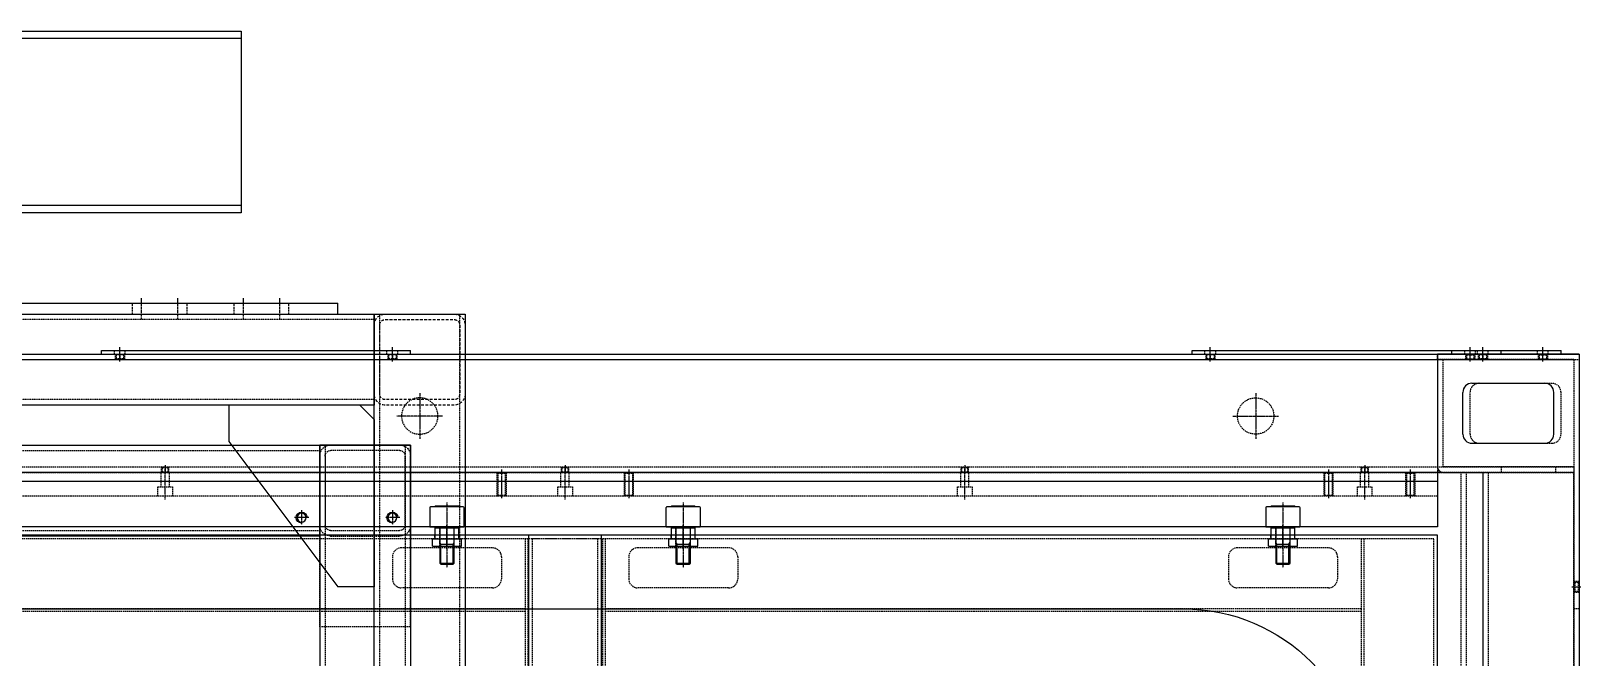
# Model space of a CAD drawing. Header units: millimetres. Extents: x -18234 to 26733, y 279 to 18488.
# Drawn here: x 6681 to 7534, y 6603 to 6947 of the extents above; entities that cross this region are included whole.
import ezdxf

# ---------------------------------------------------------------- set-up
doc = ezdxf.new("R2010")
doc.units = ezdxf.units.MM
for name, pattern in [('CENTER', [2, 1.25, -0.25, 0.25, -0.25]), ('HIDDEN', [0.375, 0.25, -0.125]), ('HIDDEN1', [1.5, 1, -0.5]), ('HIDDEN2', [4.7625, 3.175, -1.5875])]:
    doc.linetypes.add(name, pattern=pattern)
for name, color, linetype in [('CL', 1, 'CENTER'), ('FL', 3, 'Continuous'), ('HL', 2, 'HIDDEN')]:
    doc.layers.add(name, color=color, linetype=linetype)

# ---------------------------------------------------------------- blocks, each defined once
blk = doc.blocks.new('uyiwer')
at = {"layer": 'HL', "ltscale": 3}
for p, q in [((301281.04, 32211.52), (301331.04, 32211.52)), ((301281.04, 32111.52), (301281.04, 32211.52)), ((301331.04, 32111.52), (301331.04, 32211.52)), ((301281.04, 32111.52), (301331.04, 32111.52))]:
    blk.add_line(p, q, dxfattribs=at)
blk = doc.blocks.new('trtru')
at = {"layer": 'HL', "ltscale": 3}
for p, q in [((311526.58, 875.21), (311526.58, 913.21)), ((311529.58, 875.21), (311529.58, 913.21)), ((311532.58, 919.21), (311570.58, 919.21)), ((311532.58, 916.21), (311570.58, 916.21)), ((311573.58, 913.21), (311573.58, 875.21)), ((311576.58, 913.21), (311576.58, 875.21)), ((311570.58, 872.21), (311532.58, 872.21)), ((311570.58, 869.21), (311532.58, 869.21))]:
    blk.add_line(p, q, dxfattribs=at)
for centre, radius, start, end in [((311532.58, 913.21), 6, 90, 180), ((311532.58, 913.21), 3, 90, 180), ((311570.58, 913.21), 6, 0, 90), ((311570.58, 913.21), 3, 0, 90), ((311532.58, 875.21), 6, 180, 270), ((311532.58, 875.21), 3, 180, 270), ((311570.58, 875.21), 6, 270, 0), ((311570.58, 875.21), 3, 270, 0)]:
    blk.add_arc(centre, radius, start, end, dxfattribs=at)
blk = doc.blocks.new('iery')
at = {"ltscale": 0.5}
for p, q in [((107624.6, -15072.98), (106934.6, -15072.98)), ((106934.6, -15122.98), (106934.6, -15072.98)), ((107624.6, -15122.98), (107624.6, -15072.98)), ((106934.6, -15122.98), (107624.6, -15122.98))]:
    blk.add_line(p, q, dxfattribs=at)
at = {"layer": 'HL', "ltscale": 3}
for p, q in [((107624.6, -15075.98), (106934.6, -15075.98)), ((107624.6, -15119.98), (106934.6, -15119.98))]:
    blk.add_line(p, q, dxfattribs=at)
blk = doc.blocks.new('6w4tw')
at = {"ltscale": 0.5}
for p, q in [((107959.85, -12918.09), (108009.85, -12918.09)), ((107959.85, -12918.09), (107959.85, -14174.09)), ((108009.85, -12918.09), (108009.85, -14174.09))]:
    blk.add_line(p, q, dxfattribs=at)
at = {"layer": 'HL', "ltscale": 3}
for p, q in [((107962.85, -12918.09), (107962.85, -14174.09)), ((108006.85, -12918.09), (108006.85, -14174.09))]:
    blk.add_line(p, q, dxfattribs=at)
blk = doc.blocks.new('YUWTEE')
for name, p in [('uyiwer', (-194390.61, -45149.61)), ('trtru', (-204636.15, -13857.29))]:
    blk.add_blockref(name, p)
at = {"color": 6}
for name, p in [('6w4tw', (-1069.42, -20)), ('iery', (5.82, 2134.89))]:
    blk.add_blockref(name, p, dxfattribs=at)
blk = doc.blocks.new('tyqw')
at = {"ltscale": 0.5}
blk.add_circle((204314.83, 21396.31), 2.46, dxfattribs=at)
at = {"color": 1, "ltscale": 0.5}
blk.add_arc((204314.83, 21396.31), 3, 270, 180, dxfattribs=at)
at = {"layer": 'CL', "ltscale": 0.5}
for p, q in [((204314.83, 21400.31), (204314.83, 21392.31)), ((204310.83, 21396.31), (204318.83, 21396.31))]:
    blk.add_line(p, q, dxfattribs=at)
blk = doc.blocks.new('RUW')
at = {"ltscale": 0.5}
for p, q in [((105666.37, -12938.09), (104876.37, -12938.09)), ((104876.37, -12938.09), (104876.37, -14228.09))]:
    blk.add_line(p, q, dxfattribs=at)
for p in [(-99428.46, -34374.24), (-99378.46, -34374.24)]:
    blk.add_blockref('tyqw', p)
blk = doc.blocks.new('56ERT')
at = {"color": 6}
for name, p in [('YUWTEE', (-4301.61, 0)), ('RUW', (-2287.55, 0))]:
    blk.add_blockref(name, p, dxfattribs=at)
blk = doc.blocks.new('fdsgsdfgsgsd')
at = {"color": 1, "linetype": 'CENTER'}
for p, q in [((3206.38, -23984.68), (3206.38, -23972.68)), ((3226.38, -23984.68), (3226.38, -23972.68))]:
    blk.add_line(p, q, dxfattribs=at)
at = {"color": 2, "linetype": 'HIDDEN1'}
for p, q in [((3201.38, -23981.68), (3201.38, -23975.68)), ((3231.38, -23981.68), (3231.38, -23975.68))]:
    blk.add_line(p, q, dxfattribs=at)
blk = doc.blocks.new('A$C40A1718D')
for p, q in [((0, 3), (0, 9)), ((0, 9), (710, 9)), ((710, 3), (710, 9)), ((0, 3), (710, 3))]:
    blk.add_line(p, q)
for p in [(-3174.38, 23984.68), (-3118.38, 23984.68), (-2984.38, 23984.68), (-2928.38, 23984.68), (-2794.38, 23984.68), (-2738.38, 23984.68), (-2604.38, 23984.68), (-2548.38, 23984.68)]:
    blk.add_blockref('fdsgsdfgsgsd', p)
blk = doc.blocks.new('asdfasfdfas')
at = {"color": 2, "linetype": 'HIDDEN2', "ltscale": 0.5}
for p, q in [((298053.32, 11177), (298015.32, 11177)), ((298053.32, 11174), (298015.32, 11174)), ((298009.32, 11171), (298009.32, 11133)), ((298012.32, 11171), (298012.32, 11133)), ((298056.32, 11133), (298056.32, 11171)), ((298059.32, 11133), (298059.32, 11171)), ((298015.32, 11130), (298053.32, 11130)), ((298015.32, 11127), (298053.32, 11127))]:
    blk.add_line(p, q, dxfattribs=at)
for centre, radius, start, end in [((298015.32, 11171), 6, 90, 180), ((298015.32, 11171), 3, 90, 180), ((298053.32, 11171), 6, 0, 90), ((298053.32, 11171), 3, 0, 90), ((298015.32, 11133), 6, 180, 270), ((298015.32, 11133), 3, 180, 270), ((298053.32, 11133), 6, 270, 0), ((298053.32, 11133), 3, 270, 0)]:
    blk.add_arc(centre, radius, start, end, dxfattribs=at)
blk = doc.blocks.new('xcvbxccvcvxb')
at = {"ltscale": 0.5}
for p, q in [((5808.11, -24464.26), (5808.11, -24414.26)), ((5808.11, -24414.26), (6558.11, -24414.26)), ((5808.11, -24414.26), (5808.11, -24464.26)), ((6558.11, -24414.26), (6558.11, -24464.26)), ((6558.11, -24464.26), (5808.11, -24464.26))]:
    blk.add_line(p, q, dxfattribs=at)
at = {"layer": 'HL', "ltscale": 0.5}
for p, q in [((6558.11, -24417.26), (5808.11, -24417.26)), ((6558.11, -24461.26), (5808.11, -24461.26))]:
    blk.add_line(p, q, dxfattribs=at)
blk = doc.blocks.new('A$C33F77E0B')
for p, q in [((8, 100), (0, 92)), ((8, 100), (80, 100)), ((80, 100), (80, 80)), ((0, 92), (0, 0)), ((80, 80), (20, 0)), ((0, 0), (20, 0))]:
    blk.add_line(p, q)
blk = doc.blocks.new('A$C7FF257DF')
at = {"ltscale": 0.5}
for p, q in [((800, 1412), (850, 1412)), ((800, 12), (800, 1412)), ((850, 1412), (850, 12))]:
    blk.add_line(p, q, dxfattribs=at)
at = {"layer": 'HL', "ltscale": 0.5}
for p, q in [((803, 12), (803, 1412)), ((847, 12), (847, 1412))]:
    blk.add_line(p, q, dxfattribs=at)
blk.add_blockref('xcvbxccvcvxb', (-5758.12, 25826.26))
at = {"xscale": -1}
for name, p in [('asdfasfdfas', (298859.32, -9765)), ('A$C33F77E0B', (800, 1262))]:
    blk.add_blockref(name, p, dxfattribs=at)
blk = doc.blocks.new('A$C7A7027CF')
for name, p in [('A$C40A1718D', (70, 1409)), ('A$C7FF257DF', (0, 0))]:
    blk.add_blockref(name, p)
blk = doc.blocks.new('A$C27025287')
blk.add_blockref('A$C7A7027CF', (0, 0))
blk = doc.blocks.new('ASDFASFDSDFSAFSA')
at = {"color": 2, "linetype": 'HIDDEN2', "ltscale": 0.5}
for p, q in [((123680.99, -680.11), (123680.99, -676.11)), ((123703.49, -680.11), (123703.49, -676.11))]:
    blk.add_line(p, q, dxfattribs=at)
at = {"layer": 'CL', "ltscale": 0.5}
for p, q in [((123685.99, -681.11), (123685.99, -675.11)), ((123698.49, -681.11), (123698.49, -675.11))]:
    blk.add_line(p, q, dxfattribs=at)
blk = doc.blocks.new('A$C0C0B05EA')
at = {"color": 4, "ltscale": 0.5}
for p, q in [((0, 92), (4, 92)), ((0, 92), (0, 0)), ((4, 92), (4, 0)), ((0, 77), (4, 77)), ((0, 15), (4, 15)), ((0, 0), (4, 0))]:
    blk.add_line(p, q, dxfattribs=at)
blk = doc.blocks.new('A$C1542270D')
at = {"ltscale": 0.5}
for p, q in [((646, 100), (0, 100)), ((0, 100), (0, 0)), ((646, 100), (0, 100)), ((646, 96), (0, 96)), ((646, 0), (646, 100)), ((0, 4), (646, 4)), ((0, 0), (646, 0))]:
    blk.add_line(p, q, dxfattribs=at)
at = {"color": 4}
for p in [(-123663.24, 776.11), (-123607.24, 776.11), (-123473.24, 776.11), (-123417.24, 776.11)]:
    blk.add_blockref('ASDFASFDSDFSAFSA', p, dxfattribs=at)
at = {"color": 4, "ltscale": 0.5}
for p in [(133.2, 4), (321, 4)]:
    blk.add_blockref('A$C0C0B05EA', p, dxfattribs=at)
at = {"color": 4, "ltscale": 0.5, "xscale": -1}
blk.add_blockref('A$C0C0B05EA', (512.8, 4), dxfattribs=at)
blk = doc.blocks.new('titruru')
at = {"layer": 'HL', "ltscale": 3}
for p, q in [((-17846.74, 10560.16), (-17896.74, 10560.16)), ((-17901.74, 10555.16), (-17901.74, 10543.16)), ((-17841.74, 10555.16), (-17841.74, 10543.16)), ((-17846.74, 10538.16), (-17896.74, 10538.16))]:
    blk.add_line(p, q, dxfattribs=at)
for centre, start, end in [((-17896.74, 10555.16), 90, 180), ((-17846.74, 10555.16), 0, 90), ((-17896.74, 10543.16), 180, 270), ((-17846.74, 10543.16), 270, 0)]:
    blk.add_arc(centre, 5, start, end, dxfattribs=at)
blk = doc.blocks.new('tyqrr')
at = {"layer": 'CL'}
blk.add_line((200805.98, 17330.07), (200805.98, 17336.07), dxfattribs=at)
at = {"layer": 'HL', "ltscale": 3}
for p, q in [((200799.38, 17332.07), (200799.38, 17334.07)), ((200812.58, 17332.07), (200812.58, 17334.07))]:
    blk.add_line(p, q, dxfattribs=at)
blk = doc.blocks.new('tui4wt')
blk.add_line((202556.43, 14752.03), (202056.43, 14752.03))
at = {"ltscale": 0.5}
for p, q in [((202056.43, 13759.03), (202056.43, 14752.03)), ((202556.43, 13759.03), (202556.43, 14752.03))]:
    blk.add_line(p, q, dxfattribs=at)
at = {"layer": 'HL', "ltscale": 3}
for p, q in [((202554.43, 14750.03), (202058.43, 14750.03)), ((202058.43, 13759.03), (202058.43, 14750.03)), ((202096.93, 14750.03), (202096.93, 13864.03)), ((202098.43, 14750.03), (202098.43, 13864.03)), ((202514.43, 14750.03), (202514.43, 13864.03)), ((202515.93, 14750.03), (202515.93, 13864.03)), ((202554.43, 13759.03), (202554.43, 14750.03)), ((202514.43, 14711.53), (202098.43, 14711.53)), ((202514.43, 14710.03), (202098.43, 14710.03))]:
    blk.add_line(p, q, dxfattribs=at)
for name, p in [('tyqrr', (1335.46, -2582.05)), ('tyqrr', (1665.46, -2582.05)), ('titruru', (220013.17, 4184.86)), ('titruru', (220343.17, 4184.86))]:
    blk.add_blockref(name, p)
blk = doc.blocks.new('632432')
for p, q in [((201809.42, 16812.55), (201803.42, 16812.55)), ((201809.42, 16798.05), (201809.42, 16814.05)), ((201813.42, 16814.05), (201809.42, 16814.05)), ((201813.42, 16798.05), (201813.42, 16814.05)), ((201809.42, 16799.55), (201803.42, 16799.55)), ((201813.42, 16798.05), (201809.42, 16798.05))]:
    blk.add_line(p, q)
at = {"ltscale": 0.5}
blk.add_line((201803.42, 16812.55), (201803.42, 16799.55), dxfattribs=at)
at = {"layer": 'CL'}
blk.add_line((201814.92, 16806.05), (201801.92, 16806.05), dxfattribs=at)
at = {"layer": 'HL', "ltscale": 3}
for p, q in [((201813.42, 16810.05), (201803.42, 16810.05)), ((201813.42, 16802.05), (201803.42, 16802.05))]:
    blk.add_line(p, q, dxfattribs=at)
blk = doc.blocks.new('tyuiwtwr')
at = {"ltscale": 0.5}
for p, q in [((203725.45, 14345.91), (203725.45, 14327.91)), ((203735.95, 14346.41), (203725.95, 14346.41)), ((203736.45, 14327.91), (203736.45, 14345.91)), ((203725.45, 14343.74), (203724.95, 14343.24)), ((203724.95, 14343.24), (203724.95, 14330.57)), ((203736.95, 14343.24), (203736.45, 14343.74)), ((203736.95, 14330.57), (203736.95, 14343.24)), ((203756.28, 14340.91), (203736.95, 14340.91)), ((203745.95, 14332.91), (203745.95, 14340.91)), ((203756.95, 14340.23), (203756.28, 14340.91)), ((203756.28, 14332.91), (203756.28, 14340.91)), ((203756.95, 14333.58), (203756.95, 14340.23)), ((203724.95, 14330.57), (203725.45, 14330.07)), ((203736.45, 14330.07), (203736.95, 14330.57)), ((203736.95, 14332.91), (203756.28, 14332.91)), ((203756.28, 14332.91), (203756.95, 14333.58)), ((203725.95, 14327.41), (203735.95, 14327.41))]:
    blk.add_line(p, q, dxfattribs=at)
for centre, start, end in [((203725.95, 14345.91), 90, 180), ((203735.95, 14345.91), 0, 90), ((203725.95, 14327.91), 180, 270), ((203735.95, 14327.91), 270, 0)]:
    blk.add_arc(centre, 0.5, start, end, dxfattribs=at)
at = {"layer": 'CL', "ltscale": 0.5}
blk.add_line((203722.95, 14336.91), (203758.95, 14336.91), dxfattribs=at)
at = {"layer": 'FL', "ltscale": 0.5}
for p, q in [((203745.95, 14340.23), (203744.78, 14340.91)), ((203756.95, 14340.23), (203745.95, 14340.23)), ((203745.95, 14333.58), (203744.78, 14332.91)), ((203756.95, 14333.58), (203745.95, 14333.58))]:
    blk.add_line(p, q, dxfattribs=at)
blk = doc.blocks.new('65wrwt')
at = {"rotation": 270}
for name, p in [('tyuiwtwr', (187804.53, 219984.66)), ('tyuiwtwr', (188134.53, 219984.66)), ('632432', (185335.39, 218051.13)), ('632432', (185665.39, 218051.13))]:
    blk.add_blockref(name, p, dxfattribs=at)
blk.add_blockref('tui4wt', (0, 1491.68))
blk = doc.blocks.new('67rtruru')
for p in [(-36251.82, 14624.98), (-35791.82, 14624.98)]:
    blk.add_blockref('65wrwt', p)
blk = doc.blocks.new('57RQW')
at = {"layer": 'CL', "ltscale": 0.5}
blk.add_line((205057.57, 17515.02), (205074.57, 17515.02), dxfattribs=at)
at = {"layer": 'HL', "ltscale": 3}
for p, q in [((205059.57, 17519.02), (205064.57, 17519.02)), ((205064.57, 17519.02), (205064.57, 17511.02)), ((205064.57, 17511.02), (205059.57, 17511.02)), ((205064.57, 17517.27), (205072.57, 17517.27)), ((205064.57, 17512.77), (205072.57, 17512.77))]:
    blk.add_line(p, q, dxfattribs=at)
blk = doc.blocks.new('78erwr')
at = {"layer": 'CL'}
blk.add_line((161130.25, 27353.02), (161130.25, 27337.02), dxfattribs=at)
at = {"layer": 'HL', "ltscale": 3}
for p, q in [((161128.18, 27351.09), (161127.75, 27351.52)), ((161127.75, 27351.52), (161127.75, 27338.52)), ((161128.18, 27351.09), (161132.31, 27351.09)), ((161128.18, 27351.09), (161128.18, 27338.96)), ((161132.31, 27351.09), (161132.75, 27351.52)), ((161132.31, 27351.09), (161132.31, 27338.96)), ((161132.75, 27351.52), (161132.75, 27338.52)), ((161127.75, 27338.52), (161128.18, 27338.96)), ((161128.18, 27338.96), (161132.31, 27338.96)), ((161132.75, 27338.52), (161132.31, 27338.96))]:
    blk.add_line(p, q, dxfattribs=at)
blk = doc.blocks.new('58werw')
at = {"color": 6}
for p, q in [((156474.91, 29517.99), (155514.91, 29517.99)), ((156474.91, 29512.99), (155514.91, 29512.99)), ((156474.91, 29517.99), (156474.91, 29487.99)), ((156474.91, 29487.99), (155514.91, 29487.99))]:
    blk.add_line(p, q, dxfattribs=at)
at = {"layer": 'HL', "ltscale": 3}
blk.add_line((156474.91, 29504.99), (155514.91, 29504.99), dxfattribs=at)
at = {"color": 6, "rotation": 90}
for p in [(173289.93, -175554.58), (173509.93, -175554.58), (173729.93, -175554.58), (173949.93, -175554.58)]:
    blk.add_blockref('57RQW', p, dxfattribs=at)
for p in [(-5170.33, 2166.47), (-5100.33, 2166.47), (-4715.33, 2166.47), (-4670.33, 2166.47)]:
    blk.add_blockref('78erwr', p)
blk = doc.blocks.new('rtwqr')
at = {"layer": 'CL', "ltscale": 0.5}
blk.add_line((158692.3, 31232.74), (158698.3, 31232.74), dxfattribs=at)
at = {"layer": 'HL', "ltscale": 3}
for p, q in [((158694.3, 31235.74), (158696.3, 31235.74)), ((158694.3, 31229.74), (158696.3, 31229.74))]:
    blk.add_line(p, q, dxfattribs=at)
blk = doc.blocks.new('45werr')
at = {"ltscale": 0.5}
for p, q in [((158505.19, 31260.35), (158505.19, 31262.35)), ((158505.19, 31262.35), (158675.19, 31262.35)), ((158505.19, 31260.35), (158675.19, 31260.35)), ((158675.19, 31260.35), (158675.19, 31262.35))]:
    blk.add_line(p, q, dxfattribs=at)
at = {"rotation": 90}
for p in [(189747.93, -127433.95), (189897.93, -127433.95)]:
    blk.add_blockref('rtwqr', p, dxfattribs=at)
blk = doc.blocks.new('467www')
at = {"layer": 'CL', "ltscale": 0.5}
blk.add_line((159836.27, 26534.39), (159831.27, 26534.39), dxfattribs=at)
at = {"layer": 'HL', "ltscale": 3}
for p, q in [((159832.27, 26536.89), (159832.71, 26536.45)), ((159832.27, 26536.89), (159835.27, 26536.89)), ((159832.71, 26536.45), (159832.71, 26532.32)), ((159832.71, 26536.45), (159834.84, 26536.45)), ((159834.84, 26536.45), (159835.27, 26536.89)), ((159834.84, 26536.45), (159834.84, 26532.32)), ((159832.27, 26531.89), (159832.71, 26532.32)), ((159832.27, 26531.89), (159835.27, 26531.89)), ((159832.71, 26532.32), (159834.84, 26532.32)), ((159834.84, 26532.32), (159835.27, 26531.89))]:
    blk.add_line(p, q, dxfattribs=at)
blk = doc.blocks.new('56ertet')
at = {"layer": 'CL', "ltscale": 0.5}
blk.add_line((163010.09, 32886.01), (163005.09, 32886.01), dxfattribs=at)
at = {"layer": 'HL', "ltscale": 3}
for p, q in [((163006.09, 32889.01), (163006.63, 32888.46)), ((163006.09, 32889.01), (163009.09, 32889.01)), ((163006.63, 32888.46), (163006.63, 32883.55)), ((163006.63, 32888.46), (163008.55, 32888.46)), ((163008.55, 32888.46), (163009.09, 32889.01)), ((163008.55, 32888.46), (163008.55, 32883.55)), ((163006.09, 32883.01), (163006.63, 32883.55)), ((163006.09, 32883.01), (163009.09, 32883.01)), ((163006.63, 32883.55), (163008.55, 32883.55)), ((163008.55, 32883.55), (163009.09, 32883.01))]:
    blk.add_line(p, q, dxfattribs=at)
blk = doc.blocks.new('567wreww')
at = {"ltscale": 0.5}
for p, q in [((164342.89, 35870.48), (164342.89, 35808.48)), ((164420.89, 35870.48), (164342.89, 35870.48)), ((164420.89, 35870.48), (164420.89, 34470.48)), ((164356.89, 35826.48), (164356.89, 35849.48)), ((164361.89, 35854.48), (164401.89, 35854.48)), ((164406.89, 35826.48), (164406.89, 35849.48)), ((164361.89, 35821.48), (164401.89, 35821.48)), ((164345.89, 35805.48), (164367.89, 35805.48)), ((164367.89, 35805.48), (164367.89, 34476.48))]:
    blk.add_line(p, q, dxfattribs=at)
for centre, radius, start, end in [((164361.89, 35849.48), 5, 90, 180), ((164401.89, 35849.48), 5, 0, 90), ((164361.89, 35826.48), 5, 180, 270), ((164401.89, 35826.48), 5, 270, 0), ((164345.89, 35808.48), 3, 180, 270)]:
    blk.add_arc(centre, radius, start, end, dxfattribs=at)
at = {"layer": 'HL', "ltscale": 3}
for p, q in [((164342.89, 35867.48), (164342.89, 35870.48)), ((164417.89, 35867.48), (164342.89, 35867.48)), ((164360.89, 35867.48), (164360.89, 35870.48)), ((164400.89, 35867.48), (164400.89, 35870.48)), ((164417.89, 35867.48), (164417.89, 34476.48)), ((164420.89, 35730.48), (164417.89, 35730.48))]:
    blk.add_line(p, q, dxfattribs=at)
at = {"color": 6, "xscale": -1, "rotation": 90}
for p in [(190895.27, 195702.75), (190935.27, 195702.75)]:
    blk.add_blockref('467www', p, dxfattribs=at)
at = {"xscale": -1, "rotation": 359.9999999990298}
blk.add_blockref('56ertet', (327426.97, 2856.48), dxfattribs=at)
at = {"xscale": -1}
blk.add_blockref('56ertet', (327426.97, 2856.48), dxfattribs=at)
blk = doc.blocks.new('63r2')
at = {"layer": 'HL', "ltscale": 3}
for p, q in [((165074.51, 35805.48), (165124.51, 35805.48)), ((165074.51, 35805.48), (165074.51, 34476.48)), ((165121.51, 35805.48), (165121.51, 34476.48)), ((165124.51, 35805.48), (165124.51, 34476.48))]:
    blk.add_line(p, q, dxfattribs=at)
blk = doc.blocks.new('567w4w')
at = {"layer": 'HL', "ltscale": 3}
for p, q in [((155074.06, 34058.45), (155074.06, 33999.45)), ((155074.06, 34058.45), (155077.06, 34058.45)), ((155077.06, 34058.45), (155077.06, 33996.45)), ((155002.06, 33999.45), (155074.06, 33999.45)), ((155002.06, 33999.45), (155002.06, 33996.45)), ((155002.06, 33996.45), (155077.06, 33996.45))]:
    blk.add_line(p, q, dxfattribs=at)
blk = doc.blocks.new('w33sfs')
at = {"layer": 'HL', "ltscale": 3}
for p, q in [((164101.29, 33999.45), (164101.29, 33996.45)), ((164131.29, 33999.45), (164131.29, 33996.45))]:
    blk.add_line(p, q, dxfattribs=at)
blk.add_blockref('567w4w', (9089.23, 0))
blk = doc.blocks.new('54ywrr')
at = {"ltscale": 0.5}
for p, q in [((158694.3, 31242.74), (158696.3, 31242.74)), ((158694.3, 31242.74), (158694.3, 31182.74)), ((158696.3, 31242.74), (158696.3, 31182.74)), ((158694.3, 31182.74), (158696.3, 31182.74))]:
    blk.add_line(p, q, dxfattribs=at)
for p in [(0, 0), (0, -40)]:
    blk.add_blockref('rtwqr', p)
blk = doc.blocks.new('56543')
at = {"rotation": 90}
blk.add_blockref('54ywrr', (191953.55, -122823.82), dxfattribs=at)
blk.add_blockref('567wreww', (-3640.08, 0))
at = {"xscale": -1}
for name, p in [('w33sfs', (324869.09, 1809.03)), ('63r2', (325852.31, 0))]:
    blk.add_blockref(name, p, dxfattribs=at)
blk = doc.blocks.new('563225w')
at = {"layer": 'HL', "ltscale": 3}
for p, q in [((157191.46, 31973.68), (157191.46, 33302.68)), ((157191.46, 33302.68), (157253.46, 33302.68)), ((157250.46, 31973.68), (157250.46, 33302.68)), ((157253.46, 31973.68), (157253.46, 33302.68))]:
    blk.add_line(p, q, dxfattribs=at)
blk = doc.blocks.new('yje')
at = {"layer": 'CL', "ltscale": 0.5}
blk.add_line((157541.11, 30589.18), (157536.11, 30589.18), dxfattribs=at)
at = {"layer": 'HL', "ltscale": 3}
for p, q in [((157537.11, 30591.18), (157537.49, 30590.8)), ((157537.11, 30591.18), (157540.11, 30591.18)), ((157537.11, 30587.18), (157537.49, 30587.56)), ((157537.11, 30587.18), (157540.11, 30587.18)), ((157537.49, 30590.8), (157537.49, 30587.56)), ((157537.49, 30590.8), (157539.73, 30590.8)), ((157537.49, 30587.56), (157539.73, 30587.56)), ((157539.73, 30590.8), (157540.11, 30591.18)), ((157539.73, 30590.8), (157539.73, 30587.56)), ((157539.73, 30587.56), (157540.11, 30587.18))]:
    blk.add_line(p, q, dxfattribs=at)
blk = doc.blocks.new('ewtrre')
at = {"layer": 'CL', "ltscale": 0.5}
for p, q in [((156992.98, 24836.58), (156992.98, 24811.43)), ((156980.41, 24824.01), (157005.56, 24824.01))]:
    blk.add_line(p, q, dxfattribs=at)
at = {"layer": 'HL', "ltscale": 3}
blk.add_circle((156992.98, 24824.01), 10, dxfattribs=at)
blk = doc.blocks.new('tyureey')
at = {"layer": 'HL', "ltscale": 3}
for p, q in [((154742.23, 25004.07), (156812.23, 25004.07)), ((156812.23, 25004.07), (156812.23, 24942.07)), ((156760.23, 24991.07), (156800.23, 24991.07)), ((156755.23, 24963.07), (156755.23, 24986.07)), ((156805.23, 24963.07), (156805.23, 24986.07)), ((156760.23, 24958.07), (156800.23, 24958.07)), ((154742.23, 24945.07), (156812.23, 24945.07)), ((154742.23, 24942.07), (156812.23, 24942.07))]:
    blk.add_line(p, q, dxfattribs=at)
for centre, start, end in [((156760.23, 24986.07), 90, 180), ((156800.23, 24986.07), 0, 90), ((156760.23, 24963.07), 180, 270), ((156800.23, 24963.07), 270, 0)]:
    blk.add_arc(centre, 5, start, end, dxfattribs=at)
at = {"xscale": -1, "rotation": 359.9999999999637}
blk.add_blockref('ewtrre', (313170.22, 149.06), dxfattribs=at)
blk.add_blockref('ewtrre', (-355.75, 149.06))
at = {"rotation": 90}
for p in [(186626.42, -132595.04), (186846.42, -132595.04), (187066.42, -132595.04), (187286.42, -132595.04)]:
    blk.add_blockref('yje', p, dxfattribs=at)
blk = doc.blocks.new('78wtw')
at = {"ltscale": 0.5}
for p, q in [((96232.92, -31240.45), (94156.92, -31240.45)), ((94156.92, -31240.45), (94156.92, -32640.45)), ((96014.92, -31380.45), (94374.92, -31380.45))]:
    blk.add_line(p, q, dxfattribs=at)
blk.add_arc((94374.92, -31480.45), 100, 90, 180, dxfattribs=at)
at = {"layer": 'HL', "ltscale": 3}
for p, q in [((94209.95, -31240.45), (94209.95, -31243.45)), ((94359.92, -31240.45), (94359.92, -31243.45)), ((94809.95, -31240.45), (94809.95, -31243.45)), ((94959.92, -31240.45), (94959.92, -31243.45)), ((96232.92, -31243.45), (94156.92, -31243.45)), ((94159.92, -31243.45), (94159.92, -32640.45))]:
    blk.add_line(p, q, dxfattribs=at)
at = {"color": 6, "extrusion": (0, 0, -1), "zscale": -1, "rotation": 270}
for p in [(-120744.34, 128591.82), (-120894.3, 128591.82), (-121344.34, 128591.82), (-121494.3, 128591.82)]:
    blk.add_blockref('467www', p, dxfattribs=at)
blk = doc.blocks.new('75ete')
at = {"color": 6}
blk.add_blockref('78wtw', (0, 2399.5), dxfattribs=at)
at = {"extrusion": (0, 0, -1), "zscale": -1}
blk.add_blockref('tyureey', (-250972.15, -53848.03), dxfattribs=at)
blk.add_blockref('563225w', (-63031.55, -62208.63))
blk = doc.blocks.new('e5ywwt')
at = {"extrusion": (0, 0, -1), "zscale": -1}
for name, p in [('56543', (-254937.72, -62208.63)), ('45werr', (-252875.11, -57598.51)), ('45werr', (-253475.11, -57598.51)), ('58werw', (-250709.83, -55921.14)), ('67rtruru', (-260999.53, -57306.34))]:
    blk.add_blockref(name, p, dxfattribs=at)
at = {"color": 6}
blk.add_blockref('75ete', (0, 2502.8), dxfattribs=at)
blk = doc.blocks.new('sdafasfdasdfasffasdfas')
at = {"color": 6, "xscale": -1}
blk.add_blockref('e5ywwt', (101690.124, 33107.785), dxfattribs=at)

msp = doc.modelspace()

# ---------------------------------------------------------------- block references
at = {"xscale": -1, "rotation": 180}
msp.add_blockref('A$C1542270D', (6151.017, 6947.332), dxfattribs=at)
msp.add_blockref('A$C27025287', (6070.207, 5379.632))
at = {"color": 6, "xscale": -1}
msp.add_blockref('56ERT', (109479.029, 19657.721), dxfattribs=at)

# ---------------------------------------------------------------- next in the draw order: block references
msp.add_blockref('sdafasfdasdfasffasdfas', (0, 0))

doc.saveas('drawing.dxf')
